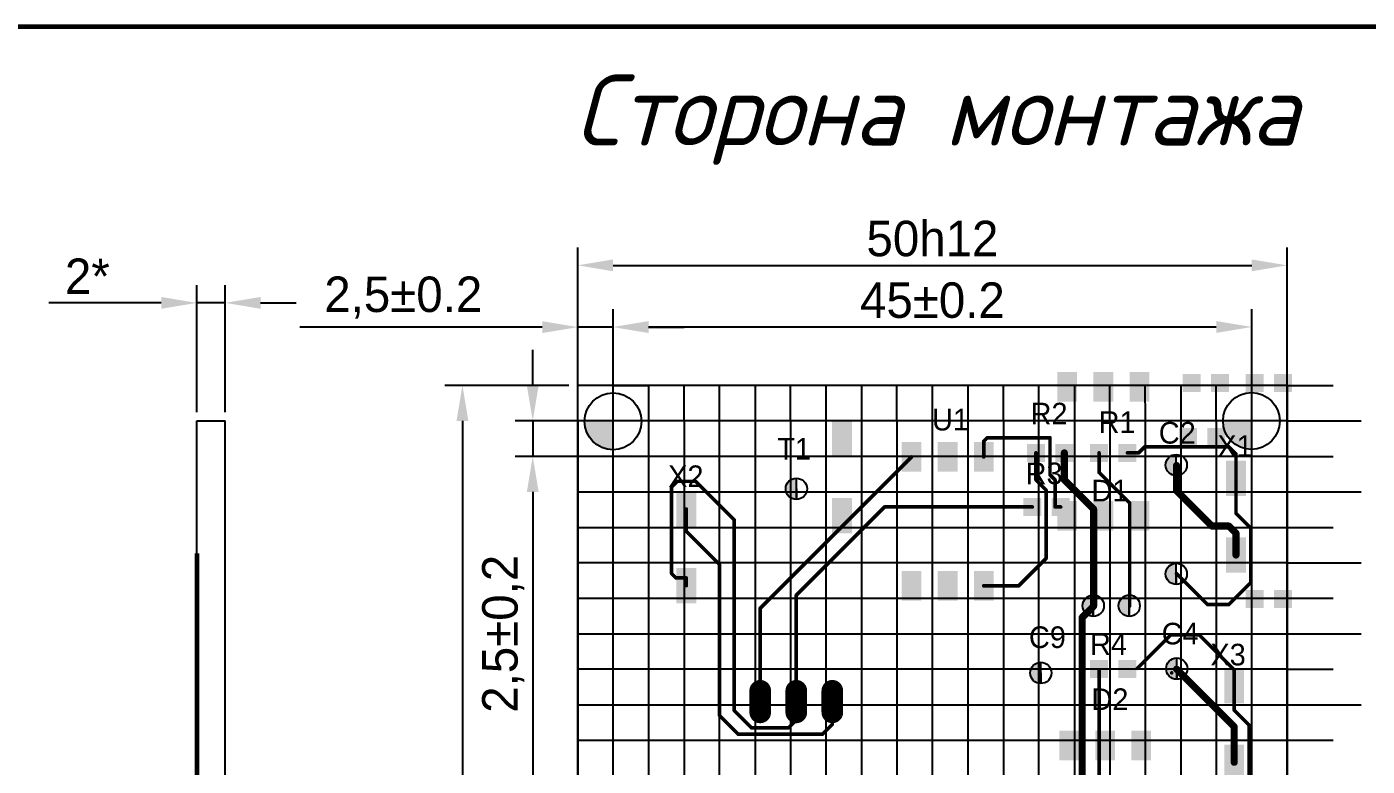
# Model space of a CAD drawing. Header units: millimetres. Extents: x 40 to 3761, y -469 to 920.
# Drawn here: x 1182.3 to 1276.8, y 244.3 to 296.4 of the extents above; entities that cross this region are included whole.
import ezdxf

# ---------------------------------------------------------------- set-up
doc = ezdxf.new("R2010")
doc.units = ezdxf.units.MM
doc.layers.get('Defpoints').update_dxf_attribs({"color": 5})
for name, color, linetype in [('3-размеры', 6, 'Continuous'), ('BottomLayer', 5, 'Continuous'), ('TopLayer', 1, 'Continuous'), ('TopOverlay', 2, 'Continuous'), ('TopPaste', 8, 'Continuous'), ('Слой1', 7, 'Continuous')]:
    doc.layers.add(name, color=color, linetype=linetype)
doc.dimstyles.new('ISO-25', dxfattribs={"dimtxt": 2.5, "dimasz": 2.5, "dimexe": 1.25, "dimexo": 0.625, "dimtad": 1, "dimtxsty": 'Standard', "dimcen": 2.5, "dimadec": 0, "dimazin": 0, "dimtfac": 1, "dimtmove": 0, "dimatfit": 3, "dimfxl": 1, "dimarcsym": 0})

# ---------------------------------------------------------------- blocks, each defined once
blk = doc.blocks.new('*D78')
at = {"layer": '3-размеры', "color": 0, "lineweight": -2, "transparency": 16777216}
for p, q in [((1221.152, 269.264), (1221.152, 280.85)), ((1271.152, 269.264), (1271.152, 280.85)), ((1223.652, 279.6), (1268.652, 279.6))]:
    blk.add_line(p, q, dxfattribs=at)
at = {"layer": '3-размеры', "color": 0, "transparency": 16777216}
for points in [[(1223.652, 280.017), (1223.652, 279.184), (1221.152, 279.6)], [(1268.652, 280.017), (1268.652, 279.184), (1271.152, 279.6)]]:
    blk.add_solid(points, dxfattribs=at)
at = {"layer": 'Defpoints', "color": 0, "transparency": 16777216}
for p in [(1271.152, 279.6), (1221.152, 268.639), (1271.152, 268.639)]:
    blk.add_point(p, dxfattribs=at)
at = {"layer": '3-размеры', "color": 0, "transparency": 16777216, "insert": (1246.152, 281.475), "char_height": 2.5, "width": 3.75, "attachment_point": 5}
blk.add_mtext('50h12', dxfattribs=at)
blk = doc.blocks.new('*D76')
at = {"layer": '3-размеры', "color": 0, "lineweight": -2, "transparency": 16777216}
for p, q in [((1223.652, 266.764), (1223.652, 276.508)), ((1268.652, 266.764), (1268.652, 276.508)), ((1226.152, 275.258), (1266.152, 275.258))]:
    blk.add_line(p, q, dxfattribs=at)
at = {"layer": '3-размеры', "color": 0, "transparency": 16777216}
for points in [[(1226.152, 275.675), (1226.152, 274.841), (1223.652, 275.258)], [(1266.152, 275.675), (1266.152, 274.841), (1268.652, 275.258)]]:
    blk.add_solid(points, dxfattribs=at)
at = {"layer": 'Defpoints', "color": 0, "transparency": 16777216}
for p in [(1268.652, 275.258), (1223.652, 266.139), (1268.652, 266.139)]:
    blk.add_point(p, dxfattribs=at)
at = {"layer": '3-размеры', "color": 0, "transparency": 16777216, "insert": (1246.152, 277.133), "char_height": 2.5, "width": 4.16667, "attachment_point": 5}
blk.add_mtext('45%%P0.2', dxfattribs=at)
blk = doc.blocks.new('*D79')
at = {"layer": '3-размеры', "color": 0, "lineweight": -2, "transparency": 16777216}
for p, q in [((1221.152, 266.764), (1221.152, 276.497)), ((1223.652, 266.764), (1223.652, 276.497)), ((1218.652, 275.247), (1201.569, 275.247)), ((1223.652, 275.247), (1221.152, 275.247)), ((1226.152, 275.247), (1228.652, 275.247))]:
    blk.add_line(p, q, dxfattribs=at)
at = {"layer": '3-размеры', "color": 0, "transparency": 16777216}
for points in [[(1218.652, 275.664), (1218.652, 274.83), (1221.152, 275.247)], [(1226.152, 275.664), (1226.152, 274.83), (1223.652, 275.247)]]:
    blk.add_solid(points, dxfattribs=at)
at = {"layer": 'Defpoints', "color": 0, "transparency": 16777216}
for p in [(1221.152, 275.247), (1221.152, 266.139), (1223.652, 266.139)]:
    blk.add_point(p, dxfattribs=at)
at = {"layer": '3-размеры', "color": 0, "transparency": 16777216, "insert": (1208.861, 277.33), "char_height": 2.5, "attachment_point": 5}
blk.add_mtext('2,5%%P0.2', dxfattribs=at)
blk = doc.blocks.new('*D80')
at = {"layer": '3-размеры', "color": 0, "lineweight": -2, "transparency": 16777216}
for p, q in [((1220.527, 271.139), (1211.781, 271.139)), ((1213.031, 268.639), (1213.031, 121.139)), ((1220.527, 118.639), (1211.781, 118.639))]:
    blk.add_line(p, q, dxfattribs=at)
at = {"layer": '3-размеры', "color": 0, "transparency": 16777216}
for points in [[(1212.614, 268.639), (1213.448, 268.639), (1213.031, 271.139)], [(1212.614, 121.139), (1213.448, 121.139), (1213.031, 118.639)]]:
    blk.add_solid(points, dxfattribs=at)
at = {"layer": 'Defpoints', "color": 0, "transparency": 16777216}
for p in [(1221.152, 271.139), (1213.031, 118.639), (1221.152, 118.639)]:
    blk.add_point(p, dxfattribs=at)
at = {"layer": '3-размеры', "color": 0, "transparency": 16777216, "insert": (1211.156, 194.889), "char_height": 2.5, "attachment_point": 5, "rotation": 90}
blk.add_mtext('150h12', dxfattribs=at)
blk = doc.blocks.new('*D77')
at = {"layer": '3-размеры', "color": 0, "lineweight": -2, "transparency": 16777216}
for p, q in [((1223.027, 266.139), (1216.736, 266.139)), ((1217.986, 263.639), (1217.986, 123.656)), ((1223.03, 121.156), (1216.736, 121.156))]:
    blk.add_line(p, q, dxfattribs=at)
at = {"layer": '3-размеры', "color": 0, "transparency": 16777216}
for points in [[(1217.57, 263.639), (1218.403, 263.639), (1217.986, 266.139)], [(1217.57, 123.656), (1218.403, 123.656), (1217.986, 121.156)]]:
    blk.add_solid(points, dxfattribs=at)
at = {"layer": 'Defpoints', "color": 0, "transparency": 16777216}
for p in [(1223.652, 266.139), (1217.986, 121.156), (1223.655, 121.156)]:
    blk.add_point(p, dxfattribs=at)
at = {"layer": '3-размеры', "color": 0, "transparency": 16777216, "insert": (1216.111, 193.647), "char_height": 2.5, "attachment_point": 5, "rotation": 90}
blk.add_mtext('145%%P0.2', dxfattribs=at)
blk = doc.blocks.new('*D81')
at = {"layer": '3-размеры', "color": 0, "lineweight": -2, "transparency": 16777216}
for p, q in [((1194.306, 269.264), (1194.306, 278.207)), ((1196.306, 269.264), (1196.306, 278.207)), ((1191.806, 276.957), (1183.889, 276.957)), ((1196.306, 276.957), (1194.306, 276.957)), ((1198.806, 276.957), (1201.306, 276.957))]:
    blk.add_line(p, q, dxfattribs=at)
at = {"layer": '3-размеры', "color": 0, "transparency": 16777216}
for points in [[(1191.806, 277.373), (1191.806, 276.54), (1194.306, 276.957)], [(1198.806, 277.373), (1198.806, 276.54), (1196.306, 276.957)]]:
    blk.add_solid(points, dxfattribs=at)
at = {"layer": 'Defpoints', "color": 0, "transparency": 16777216}
for p in [(1194.306, 276.957), (1194.306, 268.639), (1196.306, 268.639)]:
    blk.add_point(p, dxfattribs=at)
at = {"layer": '3-размеры', "color": 0, "transparency": 16777216, "insert": (1186.598, 278.832), "char_height": 2.5, "attachment_point": 5}
blk.add_mtext('2*', dxfattribs=at)
blk = doc.blocks.new('*U56')
for p, q in [((-2.5, 73.75), (-2.5, 76.25)), ((0.003, 73.75), (0, 76.25)), ((2.5, 76.25), (2.5, -76.25)), ((-2.5, 73.75), (-2.5, -76.25)), ((0.003, -76.25), (0.003, 73.75))]:
    blk.add_line(p, q)
blk = doc.blocks.new('*U57')
at = {"color": 0, "linetype": 'ByBlock', "lineweight": -2, "transparency": 16777216}
for p in [(0, 0), (7.5, 0), (15, 0), (22.5, 0), (30, 0), (37.5, 0), (45, 0)]:
    blk.add_blockref('*U56', p, dxfattribs=at)
blk = doc.blocks.new('*U58')
for p, q in [((25, 2.5), (-25, 2.5)), ((-25, 0), (25, 0)), ((-25, -2.5), (25, -2.5))]:
    blk.add_line(p, q)
blk = doc.blocks.new('*U59')
at = {"color": 0, "linetype": 'ByBlock', "lineweight": -2, "transparency": 16777216}
for p in [(0, 142.5), (0, 135), (0, 127.5)]:
    blk.add_blockref('*U58', p, dxfattribs=at)
blk = doc.blocks.new('*D83')
at = {"layer": '3-размеры', "color": 0, "lineweight": -2, "transparency": 16777216}
for p, q in [((1217.986, 271.139), (1217.986, 273.639)), ((1223.03, 268.639), (1216.736, 268.639)), ((1217.986, 268.639), (1217.986, 266.139)), ((1223.03, 266.139), (1216.736, 266.139)), ((1217.986, 263.639), (1217.986, 246.139))]:
    blk.add_line(p, q, dxfattribs=at)
at = {"layer": '3-размеры', "color": 0, "transparency": 16777216}
for points in [[(1217.57, 271.139), (1218.403, 271.139), (1217.986, 268.639)], [(1217.57, 263.639), (1218.403, 263.639), (1217.986, 266.139)]]:
    blk.add_solid(points, dxfattribs=at)
at = {"layer": 'Defpoints', "color": 0, "transparency": 16777216}
for p in [(1223.655, 268.639), (1217.986, 266.139), (1223.655, 266.139)]:
    blk.add_point(p, dxfattribs=at)
at = {"layer": '3-размеры', "color": 0, "transparency": 16777216, "insert": (1215.903, 253.639), "char_height": 2.5, "width": 5.41667, "attachment_point": 5, "rotation": 90}
blk.add_mtext('2,5%%P0,2', dxfattribs=at)

msp = doc.modelspace()

# ---------------------------------------------------------------- hatches: boundary and pattern name
h = msp.add_hatch(color=256)
h.dxf.hatch_style = 1
h.paths.add_polyline_path([(1263.337, 266.273, 0.414214), (1262.587, 265.523, 0.414214), (1263.337, 264.773), (1263.337, 265.523)])
h = msp.add_hatch(color=256)
h.dxf.hatch_style = 1
h.paths.add_polyline_path([(1236.565, 264.605, 0.414214), (1235.815, 263.855, 0.414214), (1236.565, 263.105), (1236.565, 263.855)])
h = msp.add_hatch(color=256)
h.dxf.hatch_style = 1
h.paths.add_polyline_path([(1263.337, 258.612, 0.414214), (1262.587, 257.862, 0.414214), (1263.337, 257.112), (1263.337, 257.862)])
h = msp.add_hatch(color=256)
h.dxf.hatch_style = 1
h.paths.add_polyline_path([(1257.484, 256.365, 0.414214), (1256.734, 255.615, 0.414214), (1257.484, 254.865), (1257.484, 255.615)])
h = msp.add_hatch(color=256)
h.dxf.hatch_style = 1
h.paths.add_polyline_path([(1260.02, 256.365, 0.414214), (1259.27, 255.615, 0.414214), (1260.02, 254.865), (1260.02, 255.615)])
h = msp.add_hatch(color=256)
h.dxf.hatch_style = 1
h.paths.add_polyline_path([(1253.79, 251.636, 0.414214), (1253.04, 250.886, 0.414214), (1253.79, 250.136), (1253.79, 250.886)])
h = msp.add_hatch(color=256)
h.dxf.hatch_style = 1
h.paths.add_polyline_path([(1263.371, 251.934, 0.414214), (1262.621, 251.184, 0.414214), (1263.371, 250.434), (1263.371, 251.184)])
at = {"layer": 'BottomLayer'}
h = msp.add_hatch(color=256, dxfattribs=at)
h.dxf.hatch_style = 1
edge = h.paths.add_edge_path()
edge.add_line((1223.643, 268.612), (1221.643, 268.612))
edge.add_arc((1223.656, 268.625), 2.013, 180.37805, 269.62195)
edge.add_line((1223.643, 266.612), (1223.643, 268.612))
h = msp.add_hatch(color=256, dxfattribs=at)
h.dxf.hatch_style = 1
edge = h.paths.add_edge_path()
edge.add_line((1268.63, 268.635), (1266.63, 268.635))
edge.add_arc((1268.644, 268.649), 2.013, 180.37805, 269.62195)
edge.add_line((1268.63, 266.635), (1268.63, 268.635))

# ---------------------------------------------------------------- linework, layer by layer
for p, q in [((1271.152, 271.139), (1221.152, 271.139)), ((1223.652, 271.139), (1226.152, 271.139)), ((1271.152, 268.639), (1271.152, 271.139)), ((1271.152, 271.139), (1274.4, 271.139)), ((1194.306, 259.296), (1194.306, 268.639)), ((1194.306, 268.639), (1196.306, 268.639)), ((1196.306, 259.296), (1196.306, 268.639)), ((1221.152, 118.639), (1221.152, 268.639)), ((1271.152, 268.639), (1221.152, 268.639)), ((1271.152, 268.639), (1271.152, 267.389)), ((1271.152, 268.639), (1276.368, 268.639)), ((1271.152, 118.639), (1271.152, 268.639)), ((1271.152, 267.389), (1271.152, 118.639)), ((1271.152, 266.139), (1274.4, 266.139)), ((1271.152, 263.639), (1276.368, 263.639)), ((1271.152, 261.139), (1274.4, 261.139)), ((1196.306, 134.406), (1196.306, 259.296)), ((1271.152, 258.639), (1276.368, 258.639)), ((1271.152, 256.139), (1274.4, 256.139)), ((1271.152, 253.639), (1276.368, 253.639)), ((1271.152, 251.139), (1274.4, 251.139)), ((1271.152, 248.639), (1276.368, 248.639)), ((1271.152, 246.139), (1274.4, 246.139))]:
    msp.add_line(p, q)
at = {"lineweight": 60}
msp.add_line((1194.306, 259.296), (1194.306, 134.406), dxfattribs=at)
at = {"color": 7, "linetype": 'Continuous', "lineweight": 60}
msp.add_lwpolyline([(1090.897, 9.409), (1485.897, 9.409), (1485.897, 296.409), (1090.897, 296.409)], close=True, dxfattribs=at)
at = {"layer": 'BottomLayer'}
for centre in [(1223.643, 268.612), (1268.63, 268.635)]:
    msp.add_circle(centre, 2, dxfattribs=at)
at = {"layer": 'TopLayer'}
for points, const_width in [([(1250.018, 267.455), (1249.764, 267.201)], 0.254), ([(1249.764, 266.102), (1249.764, 267.201)], 0.254), ([(1254.438, 267.455), (1250.018, 267.455)], 0.254), ([(1254.438, 264.839), (1254.438, 267.455)], 0.254), ([(1253.447, 264.483), (1253.447, 266.388)], 0.254), ([(1255.447, 264.483), (1255.447, 266.388)], 0.5), ([(1257.892, 265.017), (1257.892, 266.388)], 0.254), ([(1260.686, 266.388), (1259.892, 266.388)], 0.254), ([(1261.118, 266.82), (1260.686, 266.388)], 0.254), ([(1267.036, 266.82), (1261.118, 266.82)], 0.254), ([(1267.544, 266.312), (1267.036, 266.82)], 0.254), ([(1267.544, 264.591), (1267.544, 266.312)], 0.254), ([(1244.684, 266.102), (1234.016, 255.434)], 0.254), ([(1263.353, 263.721), (1263.353, 265.499)], 0.5), ([(1228.174, 264.382), (1227.768, 263.975)], 0.254), ([(1229.469, 264.382), (1228.174, 264.382)], 0.254), ([(1232.187, 261.664), (1229.469, 264.382)], 0.254), ([(1254.158, 263.772), (1253.447, 264.483)], 0.254), ([(1254.793, 264.483), (1254.438, 264.839)], 0.254), ([(1254.793, 262.578), (1254.793, 264.483)], 0.254), ([(1257.511, 262.419), (1255.447, 264.483)], 0.5), ([(1260.051, 262.858), (1257.892, 265.017)], 0.254), ([(1267.544, 262.121), (1267.544, 264.591)], 0.254), ([(1227.768, 257.879), (1227.768, 263.975)], 0.254), ([(1254.158, 258.946), (1254.158, 263.772)], 0.254), ([(1265.842, 261.232), (1263.353, 263.721)], 0.5), ([(1242.779, 262.578), (1236.556, 256.355)], 0.254), ([(1253.193, 262.578), (1242.779, 262.578)], 0.254), ([(1255.193, 262.578), (1254.793, 262.578)], 0.254), ([(1257.511, 255.593), (1257.511, 262.419)], 0.5), ([(1260.051, 255.593), (1260.051, 262.858)], 0.254), ([(1228.809, 260.851), (1228.809, 262.432)], 0.254), ([(1232.187, 248.227), (1232.187, 261.664)], 0.254), ([(1268.585, 261.08), (1267.544, 262.121)], 0.254), ([(1231.146, 258.514), (1228.809, 260.851)], 0.254), ([(1267.036, 261.232), (1265.842, 261.232)], 0.5), ([(1267.544, 260.724), (1267.036, 261.232)], 0.5), ([(1267.544, 259.191), (1267.544, 260.724)], 0.5), ([(1268.585, 257.244), (1268.585, 261.08)], 0.254), ([(1254.158, 258.946), (1252.228, 257.016)], 0.254), ([(1228.072, 257.575), (1227.768, 257.879)], 0.254), ([(1231.146, 247.885), (1231.146, 258.514)], 0.254), ([(1265.537, 255.695), (1263.353, 257.879)], 0.254), ([(1228.809, 257.575), (1228.072, 257.575)], 0.254), ([(1228.809, 257.032), (1228.809, 257.575)], 0.254), ([(1249.764, 257.016), (1249.764, 257.022)], 0.254), ([(1252.228, 257.016), (1249.764, 257.016)], 0.254), ([(1268.585, 257.244), (1267.036, 255.695)], 0.254), ([(1236.556, 248.862), (1236.556, 256.355)], 0.254), ([(1234.016, 248.862), (1234.016, 255.434)], 0.254), ([(1257.511, 255.593), (1256.698, 254.781)], 0.5), ([(1267.036, 255.695), (1265.537, 255.695)], 0.254), ([(1256.698, 242.309), (1256.698, 254.781)], 0.5), ([(1262.947, 253.561), (1260.534, 251.148)], 0.254), ([(1264.953, 253.561), (1262.947, 253.561)], 0.254), ([(1267.417, 251.098), (1264.953, 253.561)], 0.254), ([(1257.892, 243.655), (1257.892, 251.148)], 0.254), ([(1267.417, 247.084), (1263.353, 251.148)], 0.5), ([(1234.016, 249.624), (1234.016, 248.1)], 1.524), ([(1236.556, 249.624), (1236.556, 248.1)], 1.524), ([(1239.096, 249.624), (1239.096, 248.1)], 1.524), ([(1267.417, 249.986), (1267.417, 251.098)], 0.254), ([(1267.417, 248.253), (1267.417, 249.986)], 0.254), ([(1236.556, 247.567), (1236.556, 248.862)], 0.254), ([(1239.096, 247.262), (1239.096, 248.862)], 0.254), ([(1232.473, 246.557), (1231.146, 247.885)], 0.254), ([(1233.403, 247.011), (1232.187, 248.227)], 0.254), ([(1236.556, 247.567), (1236, 247.011)], 0.254), ([(1268.458, 247.211), (1267.417, 248.253)], 0.254), ([(1238.391, 246.557), (1232.473, 246.557)], 0.254), ([(1236, 247.011), (1233.403, 247.011)], 0.254), ([(1239.096, 247.262), (1238.391, 246.557)], 0.254), ([(1267.417, 244.586), (1267.417, 247.084)], 0.5), ([(1268.458, 242.995), (1268.458, 247.211)], 0.254)]:
    msp.add_lwpolyline(points, dxfattribs=dict(at, const_width=const_width))
for points, const_width in [([(1249.827, 267.201, -1), (1249.7, 267.201, -1)], 0.127), ([(1249.827, 267.201, -1), (1249.7, 267.201, -1)], 0.127), ([(1250.081, 267.455, -1), (1249.954, 267.455, -1)], 0.127), ([(1250.081, 267.455, -1), (1249.954, 267.455, -1)], 0.127), ([(1254.501, 267.455, -1), (1254.374, 267.455, -1)], 0.127), ([(1254.501, 267.455, -1), (1254.374, 267.455, -1)], 0.127), ([(1253.51, 266.388, -1), (1253.383, 266.388, -1)], 0.127), ([(1255.572, 266.388, -1), (1255.322, 266.388, -1)], 0.25), ([(1257.955, 266.388, -1), (1257.828, 266.388, -1)], 0.127), ([(1259.955, 266.388, -1), (1259.828, 266.388, -1)], 0.127), ([(1260.749, 266.388, -1), (1260.622, 266.388, -1)], 0.127), ([(1260.749, 266.388, -1), (1260.622, 266.388, -1)], 0.127), ([(1261.181, 266.82, -1), (1261.054, 266.82, -1)], 0.127), ([(1261.181, 266.82, -1), (1261.054, 266.82, -1)], 0.127), ([(1267.099, 266.82, -1), (1266.972, 266.82, -1)], 0.127), ([(1267.099, 266.82, -1), (1266.972, 266.82, -1)], 0.127), ([(1267.607, 266.312, -1), (1267.48, 266.312, -1)], 0.127), ([(1267.607, 266.312, -1), (1267.48, 266.312, -1)], 0.127), ([(1244.747, 266.102, -1), (1244.62, 266.102, -1)], 0.127), ([(1249.827, 266.102, -1), (1249.7, 266.102, -1)], 0.127), ([(1263.478, 265.499, -1), (1263.228, 265.499, -1)], 0.25), ([(1228.237, 264.382, -1), (1228.11, 264.382, -1)], 0.127), ([(1228.237, 264.382, -1), (1228.11, 264.382, -1)], 0.127), ([(1229.533, 264.382, -1), (1229.406, 264.382, -1)], 0.127), ([(1229.533, 264.382, -1), (1229.406, 264.382, -1)], 0.127), ([(1253.51, 264.483, -1), (1253.383, 264.483, -1)], 0.127), ([(1253.51, 264.483, -1), (1253.383, 264.483, -1)], 0.127), ([(1254.501, 264.839, -1), (1254.374, 264.839, -1)], 0.127), ([(1254.501, 264.839, -1), (1254.374, 264.839, -1)], 0.127), ([(1254.857, 264.483, -1), (1254.73, 264.483, -1)], 0.127), ([(1254.857, 264.483, -1), (1254.73, 264.483, -1)], 0.127), ([(1255.572, 264.483, -1), (1255.322, 264.483, -1)], 0.25), ([(1255.572, 264.483, -1), (1255.322, 264.483, -1)], 0.25), ([(1257.955, 265.017, -1), (1257.828, 265.017, -1)], 0.127), ([(1257.955, 265.017, -1), (1257.828, 265.017, -1)], 0.127), ([(1267.607, 264.591, -1), (1267.48, 264.591, -1)], 0.127), ([(1267.607, 264.591, -1), (1267.48, 264.591, -1)], 0.127), ([(1227.831, 263.975, -1), (1227.704, 263.975, -1)], 0.127), ([(1227.831, 263.975, -1), (1227.704, 263.975, -1)], 0.127), ([(1254.222, 263.772, -1), (1254.095, 263.772, -1)], 0.127), ([(1254.222, 263.772, -1), (1254.095, 263.772, -1)], 0.127), ([(1263.478, 263.721, -1), (1263.228, 263.721, -1)], 0.25), ([(1263.478, 263.721, -1), (1263.228, 263.721, -1)], 0.25), ([(1242.842, 262.578, -1), (1242.715, 262.578, -1)], 0.127), ([(1242.842, 262.578, -1), (1242.715, 262.578, -1)], 0.127), ([(1253.256, 262.578, -1), (1253.129, 262.578, -1)], 0.127), ([(1254.857, 262.578, -1), (1254.73, 262.578, -1)], 0.127), ([(1254.857, 262.578, -1), (1254.73, 262.578, -1)], 0.127), ([(1255.256, 262.578, -1), (1255.129, 262.578, -1)], 0.127), ([(1257.636, 262.419, -1), (1257.386, 262.419, -1)], 0.25), ([(1257.636, 262.419, -1), (1257.386, 262.419, -1)], 0.25), ([(1260.114, 262.858, -1), (1259.987, 262.858, -1)], 0.127), ([(1260.114, 262.858, -1), (1259.987, 262.858, -1)], 0.127), ([(1228.872, 262.432, -1), (1228.745, 262.432, -1)], 0.127), ([(1232.251, 261.664, -1), (1232.124, 261.664, -1)], 0.127), ([(1232.251, 261.664, -1), (1232.124, 261.664, -1)], 0.127), ([(1267.607, 262.121, -1), (1267.48, 262.121, -1)], 0.127), ([(1267.607, 262.121, -1), (1267.48, 262.121, -1)], 0.127), ([(1228.872, 260.851, -1), (1228.745, 260.851, -1)], 0.127), ([(1228.872, 260.851, -1), (1228.745, 260.851, -1)], 0.127), ([(1265.967, 261.232, -1), (1265.717, 261.232, -1)], 0.25), ([(1265.967, 261.232, -1), (1265.717, 261.232, -1)], 0.25), ([(1267.161, 261.232, -1), (1266.911, 261.232, -1)], 0.25), ([(1267.161, 261.232, -1), (1266.911, 261.232, -1)], 0.25), ([(1267.669, 260.724, -1), (1267.419, 260.724, -1)], 0.25), ([(1267.669, 260.724, -1), (1267.419, 260.724, -1)], 0.25), ([(1268.649, 261.08, -1), (1268.522, 261.08, -1)], 0.127), ([(1268.649, 261.08, -1), (1268.522, 261.08, -1)], 0.127), ([(1254.222, 258.946, -1), (1254.095, 258.946, -1)], 0.127), ([(1254.222, 258.946, -1), (1254.095, 258.946, -1)], 0.127), ([(1267.669, 259.191, -1), (1267.419, 259.191, -1)], 0.25), ([(1227.831, 257.879, -1), (1227.704, 257.879, -1)], 0.127), ([(1227.831, 257.879, -1), (1227.704, 257.879, -1)], 0.127), ([(1231.209, 258.514, -1), (1231.082, 258.514, -1)], 0.127), ([(1231.209, 258.514, -1), (1231.082, 258.514, -1)], 0.127), ([(1263.416, 257.879, -1), (1263.289, 257.879, -1)], 0.127), ([(1228.136, 257.575, -1), (1228.009, 257.575, -1)], 0.127), ([(1228.136, 257.575, -1), (1228.009, 257.575, -1)], 0.127), ([(1228.872, 257.575, -1), (1228.745, 257.575, -1)], 0.127), ([(1228.872, 257.575, -1), (1228.745, 257.575, -1)], 0.127), ([(1228.872, 257.032, -1), (1228.745, 257.032, -1)], 0.127), ([(1249.827, 257.022, -1), (1249.7, 257.022, -1)], 0.127), ([(1249.827, 257.016, -1), (1249.7, 257.016, -1)], 0.127), ([(1249.827, 257.016, -1), (1249.7, 257.016, -1)], 0.127), ([(1252.291, 257.016, -1), (1252.164, 257.016, -1)], 0.127), ([(1252.291, 257.016, -1), (1252.164, 257.016, -1)], 0.127), ([(1268.649, 257.244, -1), (1268.522, 257.244, -1)], 0.127), ([(1268.649, 257.244, -1), (1268.522, 257.244, -1)], 0.127), ([(1236.619, 256.355, -1), (1236.492, 256.355, -1)], 0.127), ([(1236.619, 256.355, -1), (1236.492, 256.355, -1)], 0.127), ([(1234.079, 255.434, -1), (1233.952, 255.434, -1)], 0.127), ([(1234.079, 255.434, -1), (1233.952, 255.434, -1)], 0.127), ([(1257.636, 255.593, -1), (1257.386, 255.593, -1)], 0.25), ([(1257.636, 255.593, -1), (1257.386, 255.593, -1)], 0.25), ([(1260.114, 255.593, -1), (1259.987, 255.593, -1)], 0.127), ([(1265.601, 255.695, -1), (1265.474, 255.695, -1)], 0.127), ([(1265.601, 255.695, -1), (1265.474, 255.695, -1)], 0.127), ([(1267.099, 255.695, -1), (1266.972, 255.695, -1)], 0.127), ([(1267.099, 255.695, -1), (1266.972, 255.695, -1)], 0.127), ([(1256.823, 254.781, -1), (1256.573, 254.781, -1)], 0.25), ([(1256.823, 254.781, -1), (1256.573, 254.781, -1)], 0.25), ([(1265.017, 253.561, -1), (1264.89, 253.561, -1)], 0.127), ([(1265.017, 253.561, -1), (1264.89, 253.561, -1)], 0.127), ([(1263.478, 251.148, -1), (1263.228, 251.148, -1)], 0.25), ([(1234.397, 249.624, -1), (1233.635, 249.624, -1)], 0.762), ([(1236.937, 249.624, -1), (1236.175, 249.624, -1)], 0.762), ([(1239.477, 249.624, -1), (1238.715, 249.624, -1)], 0.762), ([(1263.075, 250.884, -1), (1262.948, 250.884, -1)], 0.127), ([(1263.075, 250.884, -1), (1262.948, 250.884, -1)], 0.127), ([(1267.48, 251.098, -1), (1267.353, 251.098, -1)], 0.127), ([(1267.48, 251.098, -1), (1267.353, 251.098, -1)], 0.127), ([(1267.48, 249.986, -1), (1267.353, 249.986, -1)], 0.127), ([(1267.48, 249.986, -1), (1267.353, 249.986, -1)], 0.127), ([(1234.397, 248.1, -1), (1233.635, 248.1, -1)], 0.762), ([(1234.079, 248.862, -1), (1233.952, 248.862, -1)], 0.127), ([(1236.937, 248.1, -1), (1236.175, 248.1, -1)], 0.762), ([(1236.619, 248.862, -1), (1236.492, 248.862, -1)], 0.127), ([(1236.619, 248.862, -1), (1236.492, 248.862, -1)], 0.127), ([(1239.477, 248.1, -1), (1238.715, 248.1, -1)], 0.762), ([(1239.159, 248.862, -1), (1239.032, 248.862, -1)], 0.127), ([(1231.209, 247.885, -1), (1231.082, 247.885, -1)], 0.127), ([(1231.209, 247.885, -1), (1231.082, 247.885, -1)], 0.127), ([(1232.251, 248.227, -1), (1232.124, 248.227, -1)], 0.127), ([(1232.251, 248.227, -1), (1232.124, 248.227, -1)], 0.127), ([(1236.619, 247.567, -1), (1236.492, 247.567, -1)], 0.127), ([(1236.619, 247.567, -1), (1236.492, 247.567, -1)], 0.127), ([(1267.48, 248.253, -1), (1267.353, 248.253, -1)], 0.127), ([(1267.48, 248.253, -1), (1267.353, 248.253, -1)], 0.127), ([(1232.536, 246.557, -1), (1232.409, 246.557, -1)], 0.127), ([(1232.536, 246.557, -1), (1232.409, 246.557, -1)], 0.127), ([(1233.467, 247.011, -1), (1233.34, 247.011, -1)], 0.127), ([(1233.467, 247.011, -1), (1233.34, 247.011, -1)], 0.127), ([(1236.064, 247.011, -1), (1235.937, 247.011, -1)], 0.127), ([(1236.064, 247.011, -1), (1235.937, 247.011, -1)], 0.127), ([(1238.455, 246.557, -1), (1238.328, 246.557, -1)], 0.127), ([(1238.455, 246.557, -1), (1238.328, 246.557, -1)], 0.127), ([(1239.159, 247.262, -1), (1239.032, 247.262, -1)], 0.127), ([(1239.159, 247.262, -1), (1239.032, 247.262, -1)], 0.127), ([(1267.542, 247.084, -1), (1267.292, 247.084, -1)], 0.25), ([(1267.542, 247.084, -1), (1267.292, 247.084, -1)], 0.25), ([(1268.522, 247.211, -1), (1268.395, 247.211, -1)], 0.127), ([(1268.522, 247.211, -1), (1268.395, 247.211, -1)], 0.127), ([(1267.542, 244.586, -1), (1267.292, 244.586, -1)], 0.25)]:
    msp.add_lwpolyline(points, format="xyb", close=True, dxfattribs=dict(at, const_width=const_width))
for points in [[(1243.989, 265.057), (1243.989, 267.147), (1245.379, 265.057), (1245.379, 267.147)], [(1246.529, 265.057), (1246.529, 267.147), (1247.919, 265.057), (1247.919, 267.147)], [(1249.069, 265.057), (1249.069, 267.147), (1250.459, 265.057), (1250.459, 267.147)], [(1254.077, 265.753), (1252.817, 265.753), (1254.077, 267.023), (1252.817, 267.023)], [(1256.077, 265.753), (1254.817, 265.753), (1256.077, 267.023), (1254.817, 267.023)], [(1258.522, 265.753), (1257.262, 265.753), (1258.522, 267.023), (1257.262, 267.023)], [(1260.522, 265.753), (1259.262, 265.753), (1260.522, 267.023), (1259.262, 267.023)], [(1266.844, 263.341), (1266.844, 265.841), (1268.244, 263.341), (1268.244, 265.841)], [(1228.109, 261.182), (1228.109, 263.682), (1229.509, 261.182), (1229.509, 263.682)], [(1253.823, 261.943), (1252.563, 261.943), (1253.823, 263.213), (1252.563, 263.213)], [(1255.823, 261.943), (1254.563, 261.943), (1255.823, 263.213), (1254.563, 263.213)], [(1266.844, 257.941), (1266.844, 260.441), (1268.244, 257.941), (1268.244, 260.441)], [(1228.109, 255.782), (1228.109, 258.282), (1229.509, 255.782), (1229.509, 258.282)], [(1243.989, 255.977), (1243.989, 258.067), (1245.379, 255.977), (1245.379, 258.067)], [(1246.529, 255.977), (1246.529, 258.067), (1247.919, 255.977), (1247.919, 258.067)], [(1249.069, 255.977), (1249.069, 258.067), (1250.459, 255.977), (1250.459, 258.067)], [(1258.522, 250.513), (1257.262, 250.513), (1258.522, 251.783), (1257.262, 251.783)], [(1260.522, 250.513), (1259.262, 250.513), (1260.522, 251.783), (1259.262, 251.783)], [(1266.717, 248.736), (1266.717, 251.236), (1268.117, 248.736), (1268.117, 251.236)], [(1266.717, 243.336), (1266.717, 245.836), (1268.117, 243.336), (1268.117, 245.836)]]:
    msp.add_solid(points, dxfattribs=at)
at = {"layer": 'TopPaste'}
for points in [[(1254.96, 269.99), (1254.96, 272.08), (1256.35, 269.99), (1256.35, 272.08)], [(1257.5, 269.99), (1257.5, 272.08), (1258.89, 269.99), (1258.89, 272.08)], [(1260.04, 269.99), (1260.04, 272.08), (1261.43, 269.99), (1261.43, 272.08)], [(1265.048, 270.686), (1263.788, 270.686), (1265.048, 271.956), (1263.788, 271.956)], [(1267.048, 270.686), (1265.788, 270.686), (1267.048, 271.956), (1265.788, 271.956)], [(1269.493, 270.686), (1268.233, 270.686), (1269.493, 271.956), (1268.233, 271.956)], [(1271.493, 270.686), (1270.233, 270.686), (1271.493, 271.956), (1270.233, 271.956)], [(1239.08, 266.115), (1239.08, 268.615), (1240.48, 266.115), (1240.48, 268.615)], [(1264.794, 266.876), (1263.534, 266.876), (1264.794, 268.146), (1263.534, 268.146)], [(1266.794, 266.876), (1265.534, 266.876), (1266.794, 268.146), (1265.534, 268.146)], [(1239.08, 260.715), (1239.08, 263.215), (1240.48, 260.715), (1240.48, 263.215)], [(1254.96, 260.91), (1254.96, 263), (1256.35, 260.91), (1256.35, 263)], [(1257.5, 260.91), (1257.5, 263), (1258.89, 260.91), (1258.89, 263)], [(1260.04, 260.91), (1260.04, 263), (1261.43, 260.91), (1261.43, 263)], [(1269.493, 255.446), (1268.233, 255.446), (1269.493, 256.716), (1268.233, 256.716)], [(1271.493, 255.446), (1270.233, 255.446), (1271.493, 256.716), (1270.233, 256.716)], [(1255.087, 244.717), (1255.087, 246.807), (1256.477, 244.717), (1256.477, 246.807)], [(1257.627, 244.717), (1257.627, 246.807), (1259.017, 244.717), (1259.017, 246.807)], [(1260.167, 244.717), (1260.167, 246.807), (1261.557, 244.717), (1261.557, 246.807)]]:
    msp.add_solid(points, dxfattribs=at)
at = {"layer": 'Слой1'}
for p, q in [((1263.337, 264.773), (1263.337, 266.273)), ((1263.337, 265.523), (1263.337, 264.773)), ((1236.565, 263.105), (1236.565, 264.605)), ((1236.565, 263.855), (1236.565, 263.105)), ((1263.337, 257.112), (1263.337, 258.612)), ((1263.337, 257.862), (1263.337, 257.112)), ((1257.484, 254.865), (1257.484, 256.365)), ((1260.02, 254.865), (1260.02, 256.365)), ((1257.484, 255.615), (1257.484, 254.865)), ((1260.02, 255.615), (1260.02, 254.865)), ((1253.79, 250.136), (1253.79, 251.636)), ((1263.371, 250.434), (1263.371, 251.934)), ((1253.79, 250.886), (1253.79, 250.136)), ((1263.371, 251.184), (1263.371, 250.434))]:
    msp.add_line(p, q, dxfattribs=at)
for centre in [(1263.337, 265.523), (1236.565, 263.855), (1263.337, 257.862), (1257.484, 255.615), (1260.02, 255.615), (1253.79, 250.886), (1263.371, 251.184)]:
    msp.add_circle(centre, 0.75, dxfattribs=at)

# ---------------------------------------------------------------- block references
for name, p in [('*U57', (1223.652, 194.889)), ('*U59', (1246.152, 121.139))]:
    msp.add_blockref(name, p)

# ---------------------------------------------------------------- texts
at = {"insert": (1220.964, 293.043), "char_height": 5, "attachment_point": 1}
msp.add_mtext_dynamic_manual_height_columns('{\\fGOST type B|b0|i1|c204|p2;Сторона монтажа}', width=68.69002, gutter_width=50, heights=[0], dxfattribs=at)
at = {"layer": 'TopOverlay'}
for s, p in [('U1', (1246.123, 267.967)), ('R2', (1253.067, 268.393)), ('R1', (1257.86, 267.792)), ('C2', (1262.102, 267.04)), ('T1', (1235.213, 265.91)), ('X1', (1266.226, 266.109)), ('X2', (1227.526, 263.976)), ('R3', (1252.719, 264.182)), ('D1', (1257.357, 262.966)), ('C9', (1252.95, 252.636)), ('C4', (1262.303, 252.89)), ('R4', (1257.258, 252.15)), ('X3', (1265.739, 251.41)), ('D2', (1257.357, 248.267))]:
    msp.add_text(s, height=1.524, dxfattribs=at).set_placement(p)

# ---------------------------------------------------------------- dimensions: what is measured, and where the dimension line sits
at = {"layer": '3-размеры'}
for base, p1, p2, text, picture, middle in [((1271.152, 279.6), (1221.152, 268.639), (1271.152, 268.639), '<>h12', '*D78', (1246.152, 279.6)), ((1268.652, 275.258), (1223.652, 266.139), (1268.652, 266.139), '<>%%P0.2', '*D76', (1246.152, 275.258))]:
    dim = msp.add_linear_dim(base=base, p1=p1, p2=p2, text=text, dimstyle='ISO-25', dxfattribs=at)
    dim.commit()
    dim.dimension.update_dxf_attribs({"geometry": picture, "text_midpoint": middle, "dimtype": 160})
for base, p1, p2, text, picture, middle in [((1194.306, 276.957), (1196.306, 268.639), (1194.306, 268.639), '<>*', '*D81', (1186.598, 278.832)), ((1221.152, 275.247), (1223.652, 266.139), (1221.152, 266.139), '<>%%P0.2', '*D79', (1208.861, 277.33))]:
    dim = msp.add_linear_dim(base=base, p1=p1, p2=p2, text=text, dimstyle='ISO-25', dxfattribs=at)
    dim.commit()
    dim.dimension.update_dxf_attribs({"geometry": picture, "text_midpoint": middle})
for base, p1, p2, text, picture, middle in [((1217.986, 266.139), (1223.655, 268.639), (1223.655, 266.139), '<>%%P0,2', '*D83', (1215.903, 253.639)), ((1213.031, 118.639), (1221.152, 271.139), (1221.152, 118.639), '150h12', '*D80', (1211.156, 194.889)), ((1217.986, 121.156), (1223.652, 266.139), (1223.655, 121.156), '145%%P0.2', '*D77', (1216.111, 193.647))]:
    dim = msp.add_linear_dim(base=base, p1=p1, p2=p2, angle=90, text=text, dimstyle='ISO-25', dxfattribs=at)
    dim.commit()
    dim.dimension.update_dxf_attribs({"geometry": picture, "text_midpoint": middle})

doc.saveas('drawing.dxf')
